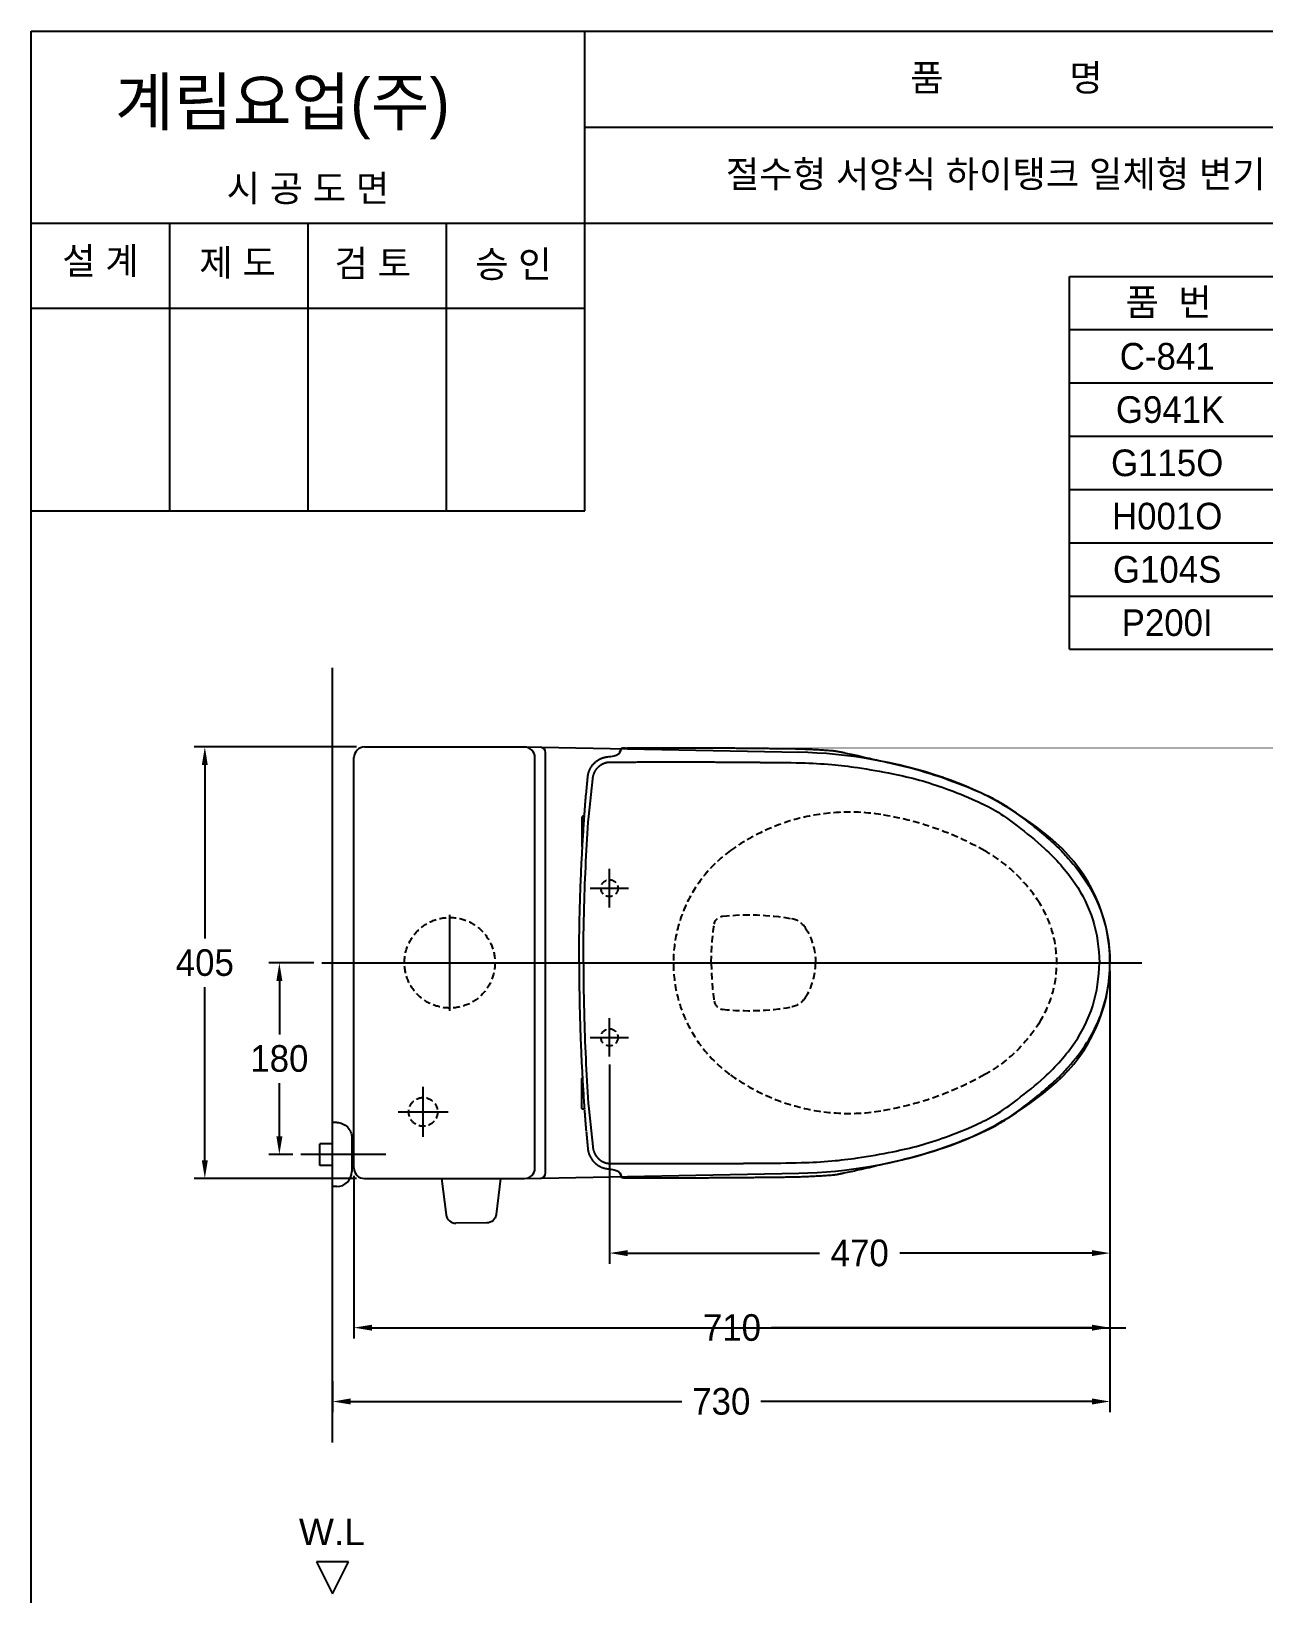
# Model space of a CAD drawing. Header units: millimetres. Extents: x 4660 to 14520, y -4429 to -1100.
# Drawn here: x 4660 to 5818, y -2566 to -1100 of the extents above; entities that cross this region are included whole.
import ezdxf
from ezdxf.enums import TextEntityAlignment as Align
from ezdxf.lldxf.tags import DXFTag

# ---------------------------------------------------------------- set-up
doc = ezdxf.new("R2010")
doc.units = ezdxf.units.MM
doc.linetypes.add('DASHED2', pattern=[9.525, 6.35, -3.175])
for name, color, linetype in [('TEXT', 7, 'Continuous'), ('내부선 및 부속', 4, 'Continuous'), ('도각라인', 255, 'Continuous'), ('외형선', 3, 'Continuous'), ('점선', 6, 'DASHED2'), ('중심선', 1, 'DASHED'), ('치수선', 7, 'Continuous')]:
    doc.layers.add(name, color=color, linetype=linetype)
doc.styles.add('____', font='')
doc.styles.add('타이틀', font='H2GTRM.TTF', dxfattribs={"height": 25})
doc.styles.get('____').set_extended_font_data('굴림')
tags = doc.linetypes.add('DASHDOT', pattern=[70, 31, -13, 13, -13]).pattern_tags.tags
tags[10:11] = [DXFTag(74, 4), DXFTag(75, 0), DXFTag(340, '0'), DXFTag(46, 0.0), DXFTag(50, 0.0), DXFTag(44, 0.0), DXFTag(45, 0.0)]
tags[8:9] = [DXFTag(74, 4), DXFTag(75, 0), DXFTag(340, '0'), DXFTag(46, 0.0), DXFTag(50, 0.0), DXFTag(44, 0.0), DXFTag(45, 0.0)]
tags[6:7] = [DXFTag(74, 4), DXFTag(75, 0), DXFTag(340, '0'), DXFTag(46, 0.0), DXFTag(50, 0.0), DXFTag(44, 0.0), DXFTag(45, 0.0)]
tags[4:5] = [DXFTag(74, 4), DXFTag(75, 0), DXFTag(340, '0'), DXFTag(46, 0.0), DXFTag(50, 0.0), DXFTag(44, 0.0), DXFTag(45, 0.0)]
tags = doc.linetypes.add('DASHED', pattern=[25.72, 12.86, -12.86]).pattern_tags.tags
tags[6:7] = [DXFTag(74, 4), DXFTag(75, 0), DXFTag(340, '0'), DXFTag(46, 0.0), DXFTag(50, 0.0), DXFTag(44, 0.0), DXFTag(45, 0.0)]
tags[4:5] = [DXFTag(74, 4), DXFTag(75, 0), DXFTag(340, '0'), DXFTag(46, 0.0), DXFTag(50, 0.0), DXFTag(44, 0.0), DXFTag(45, 0.0)]
doc.dimstyles.new('MSADIM', dxfattribs={"dimtxt": 33, "dimasz": 17, "dimexe": 10, "dimexo": 7.5, "dimgap": 10, "dimtad": 0, "dimtih": 1, "dimtoh": 1, "dimdec": 0, "dimzin": 1, "dimdsep": 46, "dimtxsty": '____', "dimcen": 11.25, "dimadec": 0, "dimazin": 0, "dimtfac": 1, "dimtdec": 0, "dimtix": 1, "dimtmove": 0, "dimatfit": 3, "dimfxl": 1, "dimtolj": 1, "dimtzin": 1, "dimarcsym": 0})

# ---------------------------------------------------------------- blocks, each defined once
blk = doc.blocks.new('*D2')
at = {"layer": '치수선', "color": 0, "linetype": 'Continuous', "lineweight": -2, "transparency": 16777216}
for p, q in [((5673.1, -1981.6), (5673.1, -2256.6)), ((5203.1, -2069.6), (5203.1, -2256.6)), ((5220.1, -2246.6), (5400.4, -2246.6)), ((5656.1, -2246.6), (5475.8, -2246.6))]:
    blk.add_line(p, q, dxfattribs=at)
at = {"layer": '치수선', "color": 0, "linetype": 'Continuous', "transparency": 16777216}
for points in [[(5220.1, -2243.8), (5220.1, -2249.4), (5203.1, -2246.6)], [(5656.1, -2243.8), (5656.1, -2249.4), (5673.1, -2246.6)]]:
    blk.add_solid(points, dxfattribs=at)
at = {"layer": '치수선', "color": 0, "linetype": 'Continuous', "transparency": 16777216, "insert": (5438.1, -2246.6), "char_height": 25, "attachment_point": 5, "style": '____'}
blk.add_mtext('\\A1;470', dxfattribs=at)
blk = doc.blocks.new('*D3')
at = {"layer": '치수선', "color": 0, "linetype": 'Continuous', "lineweight": -2, "transparency": 16777216}
for p, q in [((5673.1, -1981.6), (5673.1, -2326.6)), ((4963.1, -2174.1), (4963.1, -2326.6)), ((4980.1, -2316.6), (5281, -2316.6)), ((5656.1, -2316.6), (5355.2, -2316.6))]:
    blk.add_line(p, q, dxfattribs=at)
at = {"layer": '치수선', "color": 0, "linetype": 'Continuous', "transparency": 16777216}
for points in [[(4980.1, -2313.8), (4980.1, -2319.4), (4963.1, -2316.6)], [(5656.1, -2313.8), (5656.1, -2319.4), (5673.1, -2316.6)]]:
    blk.add_solid(points, dxfattribs=at)
at = {"layer": '치수선', "color": 0, "linetype": 'Continuous', "transparency": 16777216, "insert": (5318.1, -2316.6), "char_height": 25, "attachment_point": 5, "style": '____'}
blk.add_mtext('\\A1;710', dxfattribs=at)
blk = doc.blocks.new('*D4')
at = {"layer": '치수선', "color": 0, "linetype": 'Continuous', "lineweight": -2, "transparency": 16777216}
for p, q in [((4965.6, -1771.6), (4813.1, -1771.6)), ((4823.1, -1788.6), (4823.1, -1951.3)), ((4823.1, -2159.6), (4823.1, -1996.9)), ((4965.6, -2176.6), (4813.1, -2176.6))]:
    blk.add_line(p, q, dxfattribs=at)
at = {"layer": '치수선', "color": 0, "linetype": 'Continuous', "transparency": 16777216}
for points in [[(4820.3, -1788.6), (4825.9, -1788.6), (4823.1, -1771.6)], [(4820.3, -2159.6), (4825.9, -2159.6), (4823.1, -2176.6)]]:
    blk.add_solid(points, dxfattribs=at)
at = {"layer": '치수선', "color": 0, "linetype": 'Continuous', "transparency": 16777216, "insert": (4823.1, -1974.1), "char_height": 25, "attachment_point": 5, "style": '____'}
blk.add_mtext('\\A1;405', dxfattribs=at)
blk = doc.blocks.new('*D5')
at = {"layer": '치수선', "color": 0, "linetype": 'Continuous', "lineweight": -2, "transparency": 16777216}
for p, q in [((4925.6, -1974.1), (4883.1, -1974.1)), ((4893.1, -1991.1), (4893.1, -2041.3)), ((4893.1, -2137.1), (4893.1, -2087)), ((4905.6, -2154.1), (4883.1, -2154.1))]:
    blk.add_line(p, q, dxfattribs=at)
at = {"layer": '치수선', "color": 0, "linetype": 'Continuous', "transparency": 16777216}
for points in [[(4890.3, -1991.1), (4895.9, -1991.1), (4893.1, -1974.1)], [(4890.3, -2137.1), (4895.9, -2137.1), (4893.1, -2154.1)]]:
    blk.add_solid(points, dxfattribs=at)
at = {"layer": '치수선', "color": 0, "linetype": 'Continuous', "transparency": 16777216, "insert": (4893.1, -2064.1), "char_height": 25, "attachment_point": 5, "style": '____'}
blk.add_mtext('\\A1;180', dxfattribs=at)
blk = doc.blocks.new('*D8')
at = {"layer": '치수선', "color": 0, "linetype": 'Continuous', "lineweight": -2, "transparency": 16777216}
for p, q in [((5673.1, -2254.1), (5673.1, -2395.9)), ((4943.1, -2366.8), (4943.1, -2395.9)), ((4960.1, -2385.9), (5271, -2385.9)), ((5656.1, -2385.9), (5345.2, -2385.9))]:
    blk.add_line(p, q, dxfattribs=at)
at = {"layer": '치수선', "color": 0, "linetype": 'Continuous', "transparency": 16777216}
for points in [[(4960.1, -2383), (4960.1, -2388.7), (4943.1, -2385.9)], [(5656.1, -2383), (5656.1, -2388.7), (5673.1, -2385.9)]]:
    blk.add_solid(points, dxfattribs=at)
at = {"layer": '치수선', "color": 0, "linetype": 'Continuous', "transparency": 16777216, "insert": (5308.1, -2385.9), "char_height": 25, "attachment_point": 5, "style": '____'}
blk.add_mtext('\\A1;730', dxfattribs=at)

msp = doc.modelspace()

# ---------------------------------------------------------------- linework, layer by layer
at = {"layer": '내부선 및 부속'}
for p, q in [((5133.1, -2166.6), (5133.1, -1781.6)), ((5143.1, -2171.3), (5143.1, -1776.9))]:
    msp.add_line(p, q, dxfattribs=at)
at = {"layer": '내부선 및 부속', "linetype": 'Continuous'}
for p, q in [((5183.6, -1836.9), (5187.4, -1801.5)), ((5183.6, -2111.3), (5187.4, -2146.7)), ((4947.1, -2124.1), (4943.1, -2124.1)), ((4961.1, -2138.1), (4961.1, -2170.1)), ((4931.1, -2164.4), (4931.1, -2143.9)), ((4943.1, -2143.9), (4931.1, -2143.9)), ((4963.1, -2143.9), (4961.1, -2143.9)), ((4943.1, -2164.4), (4931.1, -2164.4)), ((4963.1, -2164.4), (4961.1, -2164.4)), ((4947.1, -2184.1), (4943.1, -2184.1)), ((5045.4, -2176.6), (5049.8, -2210.7)), ((5100.6, -2176.6), (5096.7, -2210.4)), ((5087.8, -2218.3), (5058.8, -2218.5))]:
    msp.add_line(p, q, dxfattribs=at)
at = {"layer": '내부선 및 부속', "linetype": 'Continuous', "flags": 128}
for points in [[(4947.1, -2124.1, -0.414214), (4961.1, -2138.1)], [(5096.7, -2210.4, -0.379025), (5087.8, -2218.3)]]:
    msp.add_lwpolyline(points, format="xyb", dxfattribs=at)
at = {"layer": '내부선 및 부속'}
for centre, radius, start, end in [((5123.1, -1781.6), 10, 0, 90), ((5138.1, -1776.9), 5, 0, 88.8892), ((5123.1, -2166.6), 10, 270, 0), ((5138.1, -2171.3), 5, 271.1108, 0)]:
    msp.add_arc(centre, radius, start, end, dxfattribs=at)
at = {"layer": '내부선 및 부속', "linetype": 'Continuous'}
for centre, radius, start, end in [((4947.1, -2170.1), 14, 270, 360), ((5058.7, -2209.5), 9, 187.3283, 270.36)]:
    msp.add_arc(centre, radius, start, end, dxfattribs=at)
for points, knots in [([(5201.4, -1780.8), (5203.4, -1780.6), (5206.8, -1780.2), (5210.9, -1778.9), (5213.1, -1776.9), (5213.8, -1774.8), (5214.2, -1773.6), (5214.4, -1772.9)], [0, 0, 0, 0, 0.365249, 0.602127, 0.767607, 0.87495, 1, 1, 1, 1]), ([(5210.8, -1778.5), (5211.5, -1778.1), (5212, -1777.7), (5212.7, -1776.8), (5212.9, -1776.3), (5213.5, -1774.6), (5213.8, -1773.8), (5213.9, -1773.3)], [0, 0, 0, 0, 0.27184, 0.27184, 0.635663, 0.635663, 1, 1, 1, 1]), ([(5344.9, -1786), (5357.6, -1786), (5380, -1786.2), (5410.4, -1787.6), (5439.1, -1791.2), (5466.6, -1796), (5494.3, -1802.2), (5520.3, -1810.9), (5544.1, -1820.3), (5567, -1831.5), (5588.2, -1847.1), (5614.7, -1868.3), (5640.7, -1897), (5659.3, -1933.9), (5662.9, -1960.5), (5663.1, -1974.1)], [0, 0, 0, 0, 0.093653, 0.164046, 0.223339, 0.306249, 0.368717, 0.431233, 0.506855, 0.556726, 0.618117, 0.699663, 0.805979, 0.899628, 1, 1, 1, 1]), ([(5423.6, -1776.9), (5427.8, -1777.8), (5441.4, -1780.9), (5462.3, -1785.6), (5491.1, -1792.3), (5510.3, -1798.2), (5522.1, -1802.6)], [0, 0, 0, 0, 0.127278, 0.411073, 0.628105, 1, 1, 1, 1]), ([(5522.1, -1802.6), (5533.6, -1806.8), (5548.5, -1812.6), (5566.5, -1821.4), (5585.4, -1833.2), (5604.3, -1848.2), (5623.4, -1864.6), (5637.2, -1879.4), (5651.5, -1897.9), (5664.1, -1921.8), (5671.3, -1947.3), (5673.1, -1965), (5673.1, -1974.1)], [0, 0, 0, 0, 0.150256, 0.1971, 0.246973, 0.425111, 0.493876, 0.556337, 0.675024, 0.781285, 0.887301, 1, 1, 1, 1]), ([(5178.6, -1974.1), (5178.6, -1956.5), (5178.9, -1938.9), (5180.1, -1893.2), (5181.6, -1865), (5183.6, -1836.9)], [0, 0, 0, 0, 0.384285, 0.384285, 1, 1, 1, 1]), ([(5178.6, -1974.1), (5178.6, -1991.7), (5178.9, -2009.3), (5180.1, -2055), (5181.6, -2083.2), (5183.6, -2111.3)], [0, 0, 0, 0, 0.384285, 0.384285, 1, 1, 1, 1]), ([(5344.9, -2162.2), (5357.6, -2162.2), (5380, -2162), (5410.4, -2160.6), (5439.1, -2157), (5466.6, -2152.2), (5494.3, -2146), (5520.3, -2137.4), (5544.1, -2127.9), (5567, -2116.7), (5588.2, -2101.1), (5614.7, -2079.9), (5640.7, -2051.3), (5659.3, -2014.4), (5662.9, -1987.7), (5663.1, -1974.1)], [0, 0, 0, 0, 0.093653, 0.164046, 0.223339, 0.306249, 0.368717, 0.431233, 0.506855, 0.556726, 0.618117, 0.699663, 0.805979, 0.899628, 1, 1, 1, 1]), ([(5522.1, -2145.6), (5533.6, -2141.4), (5548.5, -2135.6), (5566.5, -2126.8), (5585.4, -2115), (5604.3, -2100), (5623.4, -2083.6), (5637.2, -2068.8), (5651.5, -2050.4), (5664.1, -2026.5), (5671.3, -2001), (5673.1, -1983.3), (5673.1, -1974.1)], [0, 0, 0, 0, 0.150256, 0.1971, 0.246973, 0.425111, 0.493876, 0.556337, 0.675024, 0.781285, 0.887301, 1, 1, 1, 1]), ([(5423.6, -2171.3), (5427.8, -2170.4), (5441.4, -2167.4), (5462.3, -2162.6), (5491.1, -2155.9), (5510.3, -2150), (5522.1, -2145.6)], [0, 0, 0, 0, 0.127278, 0.411073, 0.628105, 1, 1, 1, 1]), ([(5201.4, -2167.4), (5203.4, -2167.6), (5206.8, -2168), (5210.9, -2169.4), (5213.1, -2171.3), (5213.8, -2173.5), (5214.2, -2174.6), (5214.4, -2175.3)], [0, 0, 0, 0, 0.365249, 0.602127, 0.767607, 0.87495, 1, 1, 1, 1]), ([(5210.8, -2169.7), (5211.5, -2170.1), (5212, -2170.5), (5212.7, -2171.4), (5212.9, -2171.9), (5213.5, -2173.6), (5213.8, -2174.4), (5213.9, -2174.9)], [0, 0, 0, 0, 0.27184, 0.27184, 0.635663, 0.635663, 1, 1, 1, 1])]:
    msp.add_open_spline(points, degree=3, knots=knots, dxfattribs=at)
for points, weights in [([(5213.9, -1773.3), (5213.9, -1772.9), (5214.4, -1772.9)], [1, 0.759584069252, 1]), ([(5214.4, -1772.8), (5214.6, -1772.7), (5214.8, -1772.6)], [1, 0.97375112772, 1]), ([(5214.8, -1772.6), (5215.5, -1772.5), (5216.2, -1772.4)], [1, 0.995997786522, 1]), ([(5219.1, -1772.3), (5267.5, -1772.2), (5315.9, -1772.5)], [1, 0.99998986721, 1]), ([(5315.9, -1772.5), (5340.1, -1772.7), (5364.3, -1773)], [1, 0.999997258186, 1]), ([(5364.3, -1773), (5388.5, -1773.1), (5412.7, -1775)], [1, 0.99938338995, 1]), ([(5183.3, -1796.4), (5185.8, -1786.8), (5194.7, -1782.6)], [1, 0.905401706696, 1]), ([(5194.7, -1782.6), (5197.9, -1781.2), (5201.4, -1780.8)], [1, 0.986322164536, 1]), ([(5203.8, -1785.8), (5255, -1785.5), (5306.3, -1785.7)], [1, 0.999987840652, 1]), ([(5306.3, -1785.7), (5314.8, -1785.8), (5323.4, -1785.8)], [1, 0.999999582767, 1]), ([(5412.7, -1775), (5413.8, -1775.1), (5414.8, -1775.2)], [1, 0.999780237675, 1]), ([(5414.8, -1775.2), (5415.8, -1775.4), (5416.9, -1775.6)], [1, 0.999994516373, 1]), ([(5416.9, -1775.6), (5420.2, -1776.2), (5423.6, -1776.9)], [1, 0.999980866909, 1]), ([(5181.3, -1815.5), (5182, -1807.7), (5182.7, -1800)], [1, 0.999991178513, 1]), ([(5182.7, -1800), (5182.9, -1798.1), (5183.3, -1796.4)], [1, 0.996846735477, 1]), ([(5179.6, -1835.9), (5180.3, -1825.9), (5181.1, -1815.9)], [1, 0.999985337257, 1]), ([(5174.6, -1974.1), (5174.6, -1905.3), (5179.6, -1836.6)], [1, 0.999331831932, 1]), ([(5178.4, -1836.6), (5177.2, -1836.6), (5177.2, -1837.7)], [1, 0.709781348705, 1]), ([(5174.6, -1974.1), (5174.6, -2042.9), (5179.6, -2111.6)], [1, 0.999331831932, 1]), ([(5177.2, -2083), (5177.2, -2082.4), (5177.7, -2082.1)], [1, 0.875766694546, 1]), ([(5178.4, -2111.6), (5177.2, -2111.6), (5177.2, -2110.6)], [1, 0.709781348705, 1]), ([(5179.6, -2112.3), (5180.3, -2122.3), (5181.1, -2132.3)], [1, 0.999985337257, 1]), ([(5181.3, -2132.7), (5182, -2140.5), (5182.7, -2148.3)], [1, 0.999991178513, 1]), ([(5182.7, -2148.3), (5182.9, -2150.1), (5183.3, -2151.8)], [1, 0.996846735477, 1]), ([(5183.3, -2151.8), (5185.8, -2161.4), (5194.7, -2165.6)], [1, 0.905401706696, 1]), ([(5194.7, -2165.6), (5197.9, -2167.1), (5201.4, -2167.4)], [1, 0.986322164536, 1]), ([(5203.8, -2162.5), (5255, -2162.7), (5306.3, -2162.5)], [1, 0.999987840652, 1]), ([(5306.3, -2162.5), (5314.8, -2162.5), (5323.4, -2162.4)], [1, 0.999999582767, 1]), ([(5213.9, -2174.9), (5213.9, -2175.4), (5214.4, -2175.3)], [1, 0.759584069252, 1]), ([(5214.4, -2175.4), (5214.6, -2175.5), (5214.8, -2175.6)], [1, 0.97375112772, 1]), ([(5214.8, -2175.6), (5215.5, -2175.8), (5216.2, -2175.8)], [1, 0.995997786522, 1]), ([(5216.2, -2175.8), (5216.7, -2175.9), (5217.3, -2175.9)], [1, 0.999717116356, 1]), ([(5217.3, -2175.9), (5217.4, -2175.9), (5217.4, -2175.9)], [1, 0.999998092651, 1]), ([(5217.4, -2175.9), (5217.8, -2175.9), (5218.1, -2175.9)], [1, 0.999943375587, 1]), ([(5218.1, -2175.9), (5218.6, -2175.9), (5219.1, -2175.9)], [1, 0.999943435192, 1]), ([(5219.1, -2175.9), (5267.5, -2176), (5315.9, -2175.7)], [1, 0.99998986721, 1]), ([(5315.9, -2175.7), (5340.1, -2175.5), (5364.3, -2175.2)], [1, 0.999997258186, 1]), ([(5364.3, -2175.2), (5388.5, -2175.1), (5412.7, -2173.2)], [1, 0.99938338995, 1]), ([(5412.7, -2173.2), (5413.8, -2173.1), (5414.8, -2173)], [1, 0.999780237675, 1]), ([(5414.8, -2173), (5415.8, -2172.8), (5416.9, -2172.7)], [1, 0.999994516373, 1]), ([(5416.9, -2172.7), (5420.2, -2172), (5423.6, -2171.3)], [1, 0.999980866909, 1])]:
    msp.add_rational_spline(points, weights, degree=2, dxfattribs=at)
for points, degree in [([(5214.4, -1772.9), (5214.4, -1772.9), (5214.4, -1772.8), (5214.4, -1772.8), (5214.4, -1772.8), (5214.4, -1772.8)], 5), ([(5323.4, -1785.8), (5334.1, -1785.9), (5344.9, -1786)], 2), ([(5177.2, -1837.7), (5177.2, -1851.4), (5177.2, -1865.2)], 2), ([(5179.6, -1836.6), (5179, -1836.6), (5178.4, -1836.6)], 2), ([(5177.2, -2110.6), (5177.2, -2096.8), (5177.2, -2083)], 2), ([(5179.6, -2111.6), (5179, -2111.6), (5178.4, -2111.6)], 2), ([(5323.4, -2162.4), (5334.1, -2162.3), (5344.9, -2162.2)], 2), ([(5214.4, -2175.3), (5214.4, -2175.4), (5214.4, -2175.4), (5214.4, -2175.4), (5214.4, -2175.4), (5214.4, -2175.4)], 5)]:
    msp.add_open_spline(points, degree=degree, dxfattribs=at)
for points in [[(5187.4, -1801.5), (5187.7, -1798.3), (5189.1, -1795.4), (5190.4, -1792.5), (5192.7, -1790.3), (5194.9, -1788.1), (5197.9, -1786.9), (5199.3, -1786.3), (5200.9, -1786), (5201.6, -1785.9), (5202.4, -1785.8), (5203.1, -1785.8), (5203.8, -1785.8)], [(5187.4, -2146.7), (5187.7, -2149.9), (5189.1, -2152.8), (5190.4, -2155.7), (5192.7, -2157.9), (5194.9, -2160.1), (5197.9, -2161.3), (5199.3, -2161.9), (5200.9, -2162.2), (5201.6, -2162.3), (5202.4, -2162.4), (5203.1, -2162.5), (5203.8, -2162.5)]]:
    msp.add_rational_spline(points, [1, 0.985439419746, 1, 0.983340084553, 1, 0.981753587723, 1, 0.995261609554, 1, 0.998759031296, 1, 0.999247133732, 1], degree=2, knots=[0, 0, 0, 0.253131, 0.253131, 0.505475, 0.505475, 0.756562, 0.756562, 0.881321, 0.881321, 0.943657, 0.943657, 1, 1, 1], dxfattribs=at)
at = {"layer": '도각라인', "color": 7}
for p, q in [((4660.1, -3629.9), (4660.1, -1099.9)), ((4660.1, -1099.9), (6460.1, -1099.9)), ((5180.1, -1549.9), (5180.1, -1099.9)), ((5180.1, -1189.9), (6460.1, -1189.9)), ((4660.1, -1279.9), (6460.1, -1279.9)), ((4790.1, -1549.9), (4790.1, -1279.9)), ((4920.1, -1549.9), (4920.1, -1279.9)), ((5050.1, -1549.9), (5050.1, -1279.9)), ((5635.1, -1579.9), (5635.1, -1329.9)), ((5635.1, -1329.9), (6430.1, -1329.9)), ((4660.1, -1359.9), (5180.1, -1359.9)), ((5635.1, -1379.9), (6430.1, -1379.9)), ((5635.1, -1429.9), (6430.1, -1429.9)), ((5635.1, -1479.9), (6430.1, -1479.9)), ((5635.1, -1529.9), (6430.1, -1529.9)), ((4660.1, -1549.9), (5180.1, -1549.9)), ((5635.1, -1679.9), (5635.1, -1579.9)), ((5635.1, -1579.9), (6430.1, -1579.9)), ((5635.1, -1629.9), (6430.1, -1629.9)), ((5635.1, -1679.9), (6430.1, -1679.9))]:
    msp.add_line(p, q, dxfattribs=at)
at = {"layer": '외형선', "linetype": 'Continuous'}
for p, q in [((4943.1, -2424.3), (4943.1, -1697.4)), ((4958.1, -2536.3), (4928.1, -2536.3)), ((4928.1, -2536.3), (4943.1, -2566.3)), ((4943.1, -2566.3), (4958.1, -2536.3))]:
    msp.add_line(p, q, dxfattribs=at)
at = {"layer": '외형선'}
for p, q in [((4973.1, -1771.6), (5123.1, -1771.6)), ((5123.3, -1771.6), (5380.9, -1776.6)), ((4963.1, -2166.6), (4963.1, -1781.6)), ((4973.1, -2176.6), (5123.1, -2176.6)), ((5123.3, -2176.6), (5380.9, -2171.6))]:
    msp.add_line(p, q, dxfattribs=at)
for centre, radius, start, end in [((4973.1, -1781.6), 10, 90, 180), ((5372.1, -2226.5), 450, 71.2867, 88.8892), ((5417, -2093.9), 310, 48.4889, 71.4001), ((5523.1, -1974.1), 150, 311.5111, 48.4889), ((5417, -1854.3), 310, 288.5999, 311.5111), ((5372.1, -1721.7), 450, 271.1108, 288.7133), ((4973.1, -2166.6), 10, 180, 270)]:
    msp.add_arc(centre, radius, start, end, dxfattribs=at)
at = {"layer": '외형선', "linetype": 'Continuous'}
for points, weights in [([(5216.2, -1772.4), (5216.7, -1772.4), (5217.3, -1772.3)], [1, 0.999717116356, 1]), ([(5217.4, -1772.3), (5217.8, -1772.3), (5218.1, -1772.3)], [1, 0.999943375587, 1])]:
    msp.add_rational_spline(points, weights, degree=2, dxfattribs=at)
at = {"layer": '점선', "flags": 128}
for points in [[(5301.5, -1938, -0.340717), (5309.4, -1930.4)], [(5309.4, -1930.4, -0.070312), (5373.7, -1932.6)], [(5298.7, -1974.1, -0.037774), (5301.5, -1938)], [(5387, -1941.4, -0.145176), (5396.7, -1974.1)], [(5387, -2006.8, -0.207813), (5373.7, -2015.6)], [(5607.2, -2029.7, -0.124986), (5555.6, -2079.1)], [(5555.6, -2079.1, -0.089919), (5457.9, -2113.2, -0.089919)]]:
    msp.add_lwpolyline(points, format="xyb", dxfattribs=at)
at = {"layer": '점선'}
for centre, radius in [((5203.1, -1904.1), 8), ((5053.1, -1974.1), 42.5), ((5203.1, -2044.1), 8), ((5028.1, -2114.1), 13.5)]:
    msp.add_circle(centre, radius, dxfattribs=at)
for centre, radius, start, end in [((5428.3, -2022.7), 190, 81.0299, 125.9342), ((5412.7, -2121.5), 290, 60.4773, 81.0299), ((5393.1, -1974.1), 130, 125.9129, 234.0658), ((5484.2, -1995.3), 145, 31.9805, 60.4773), ((5518.1, -1974.1), 105, 328.0195, 31.9805), ((5370.3, -1952.3), 20, 33.0409, 79.9998), ((5538.7, -1974.1), 240, 180, 188.653), ((5336.7, -1974.1), 60, 326.9591, 0.0001), ((5310.4, -2008.9), 9, 188.653, 263.9124), ((5333.8, -1789.1), 230, 263.9124, 280.0002), ((5428.3, -1925.5), 190, 234.0658, 278.9701)]:
    msp.add_arc(centre, radius, start, end, dxfattribs=at)
at = {"layer": '중심선', "linetype": 'DASHDOT'}
for p, q in [((5203.1, -1922.1), (5203.1, -1886.1)), ((5185.1, -1904.1), (5221.1, -1904.1)), ((5053.1, -2019.1), (5053.1, -1929.1)), ((4933.1, -1974.1), (5703.1, -1974.1)), ((5203.1, -2062.1), (5203.1, -2026.1)), ((5185.1, -2044.1), (5221.1, -2044.1)), ((5028.1, -2137.6), (5028.1, -2090.6)), ((5004.6, -2114.1), (5051.6, -2114.1)), ((4993.1, -2154.1), (4913.1, -2154.1))]:
    msp.add_line(p, q, dxfattribs=at)
at = {"layer": '치수선'}
msp.add_line((4973.1, -2316.6), (5688, -2316.6), dxfattribs=at)

# ---------------------------------------------------------------- texts
at = {"layer": 'TEXT', "style": '타이틀'}
for s, p in [('품             명', (5575.8, -1143.5)), ('시 공 도 면', (4919.9, -1247.2)), ('절수형 서양식 하이탱크 일체형 변기', (5565.9, -1233.9)), ('설 계', (4725.1, -1315.3)), ('제 도', (4853.8, -1317)), ('검 토', (4980.8, -1317.6)), ('승 인', (5112.8, -1318.4)), ('품  번', (5728, -1354.1)), ('C-841', (5726.8, -1404.9)), ('G941K', (5729.6, -1454.9)), ('G115O', (5726.8, -1504.9)), ('H001O', (5726.8, -1554.9)), ('G104S', (5726.8, -1604.9)), ('P200I', (5726.8, -1654.9))]:
    msp.add_text(s, height=25, dxfattribs=at).set_placement(p, align=Align.MIDDLE_CENTER)
msp.add_text('계림요업(주)', height=44, dxfattribs=at).set_placement((4738.8, -1188.1))
at = {"layer": 'TEXT', "insert": (4911.4, -2495.7), "char_height": 25, "width": 248.993, "attachment_point": 1, "line_spacing_factor": 0.963855, "style": '타이틀'}
msp.add_mtext('\\fArial;W.L', dxfattribs=at)

# ---------------------------------------------------------------- dimensions: what is measured, and where the dimension line sits
at = {"layer": '치수선', "linetype": 'Continuous'}
for base, p1, p2, picture, middle in [((4823.1, -2176.6), (4973.1, -1771.6), (4973.1, -2176.6), '*D4', (4823.1, -1974.1)), ((4893.1, -2154.1), (4933.1, -1974.1), (4913.1, -2154.1), '*D5', (4893.1, -2064.1))]:
    dim = msp.add_linear_dim(base=base, p1=p1, p2=p2, angle=90, dimstyle='MSADIM', override={"dimtxt": 25}, dxfattribs=at)
    dim.commit()
    dim.dimension.update_dxf_attribs({"geometry": picture, "text_midpoint": middle})
for base, p1, p2, picture, middle in [((5673.1, -2316.6), (4963.1, -2166.6), (5673.1, -1974.1), '*D3', (5318.1, -2316.6)), ((5673.1, -2246.6), (5203.1, -2062.1), (5673.1, -1974.1), '*D2', (5438.1, -2246.6)), ((4943.1, -2385.9), (5673.1, -2246.6), (4943.1, -2359.3), '*D8', (5308.1, -2385.9))]:
    dim = msp.add_linear_dim(base=base, p1=p1, p2=p2, dimstyle='MSADIM', override={"dimtxt": 25}, dxfattribs=at)
    dim.commit()
    dim.dimension.update_dxf_attribs({"geometry": picture, "text_midpoint": middle})

doc.saveas('drawing.dxf')
